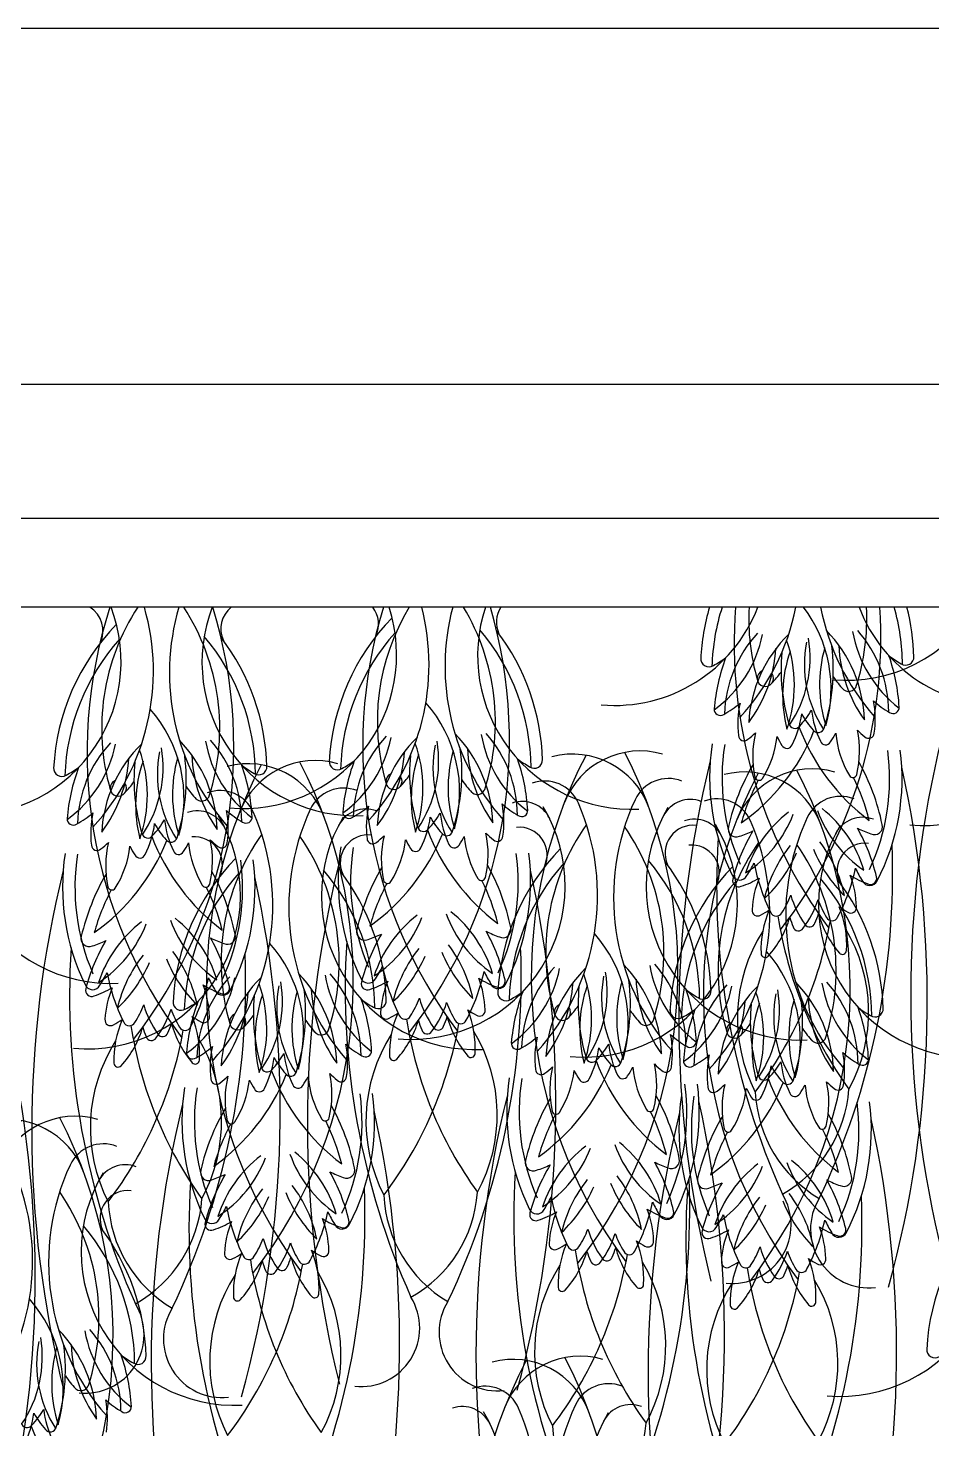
# Model space of a CAD drawing. Header units: millimetres. Extents: x 1155 to 2227, y 540 to 1342.
# Drawn here: x 1202.5 to 1207.57, y 1118.92 to 1126.78 of the extents above; entities that cross this region are included whole.
import ezdxf

# ---------------------------------------------------------------- set-up
doc = ezdxf.new("R2010")
doc.units = ezdxf.units.MM

msp = doc.modelspace()

# ---------------------------------------------------------------- linework, layer by layer
at = {"color": 0}
for p, q in [((1195.524, 1126.78421), (1283.524, 1126.78421)), ((1213.274, 1124.78421), (1197.149, 1124.78421)), ((1197.524, 1124.03421), (1212.899, 1124.03421)), ((1212.399, 1123.53421), (1198.024, 1123.53421))]:
    msp.add_line(p, q, dxfattribs=at)
for centre, radius, start, end in [((1202.15827, 1123.22862), 0.8617, 264.971161, 20.771126), ((1205.50295, 1122.71676), 2.67345, 162.195734, 216.76097), ((1202.76241, 1123.40132), 0.15625, 333.95694, 58.261714), ((1201.90201, 1123.17448), 1.29951, 317.645771, 16.070384), ((1204.15738, 1122.85372), 1.24608, 146.899577, 196.056632), ((1200.97925, 1122.74875), 2.67345, 322.106352, 17.085524), ((1204.59068, 1123.16453), 1.29951, 163.472338, 221.385385), ((1202.32773, 1122.85335), 1.24608, 342.29598, 33.120328), ((1204.33579, 1123.2248), 0.8617, 158.957294, 272.778405), ((1203.73598, 1123.41197), 0.15625, 128.524892, 204.666831), ((1203.70439, 1123.26555), 0.8617, 264.971161, 18.166552), ((1207.04907, 1122.75369), 2.67345, 163.025079, 216.76097), ((1203.44813, 1123.21141), 1.29951, 317.645771, 14.382896), ((1204.30853, 1123.43825), 0.15625, 333.95694, 37.888267), ((1205.70349, 1122.89065), 1.24608, 148.904089, 196.056632), ((1202.52537, 1122.78568), 2.67345, 322.106352, 16.259353), ((1206.1368, 1123.20145), 1.29951, 165.163539, 221.385385), ((1203.87385, 1122.89028), 1.24608, 342.29598, 31.115384), ((1205.88191, 1123.26173), 0.8617, 161.566234, 272.778405), ((1205.2821, 1123.44889), 0.15625, 146.906875, 204.666831), ((1205.78793, 1123.84402), 0.8617, 264.971161, 338.928581), ((1207.52, 1123.18153), 1.25016, 163.614137, 177.107339), ((1207.5412, 1123.16509), 1.20715, 162.195062, 178.218041), ((1209.13261, 1123.33216), 2.67345, 175.665609, 216.76097), ((1205.53167, 1123.78988), 1.29951, 317.645771, 348.65347), ((1207.78703, 1123.46912), 1.24608, 177.005542, 196.056632), ((1204.60891, 1123.36415), 2.67345, 322.106352, 3.647041), ((1206.24761, 1123.07525), 0.75554, 344.15227, 37.406242), ((1208.22033, 1123.77992), 1.29951, 190.899228, 221.385385), ((1207.08874, 1123.98491), 0.8617, 264.971161, 328.4635), ((1205.95738, 1123.46875), 1.24608, 342.29598, 3.011154), ((1207.96545, 1123.8402), 0.8617, 200.799787, 272.778405), ((1206.19637, 1123.20358), 1.20715, 0.405731, 15.896035), ((1206.21797, 1123.21951), 1.25016, 1.516432, 14.579806), ((1207.52051, 1123.16995), 0.8617, 264.971161, 25.00662), ((1203.89034, 1122.56614), 1.25016, 135.793053, 177.107339), ((1205.43646, 1122.60306), 1.25016, 135.793053, 177.107339), ((1204.11284, 1122.62511), 1.20715, 0.405731, 40.369217), ((1203.91155, 1122.54969), 1.20715, 138.254554, 178.218041), ((1202.56672, 1122.58818), 1.20715, 0.405731, 40.369217), ((1202.58831, 1122.60411), 1.25016, 1.516432, 37.441437), ((1205.45767, 1122.58662), 1.20715, 138.254554, 178.218041), ((1204.13443, 1122.64104), 1.25016, 1.516432, 37.441437), ((1205.94441, 1123.51459), 0.6872, 305.892619, 348.769899), ((1207.10507, 1122.91274), 0.70041, 137.293425, 178.206366), ((1207.29225, 1122.8455), 0.7524, 134.394201, 176.838908), ((1206.05007, 1123.09626), 0.74727, 340.695254, 19.677029), ((1206.21201, 1123.24966), 0.67331, 325.870533, 9.385547), ((1207.52668, 1123.21154), 0.67331, 169.238225, 212.753239), ((1206.43758, 1122.8781), 0.7524, 1.784863, 44.229571), ((1207.8011, 1123.51463), 0.6872, 189.853873, 232.731152), ((1206.62632, 1122.94083), 0.70041, 0.417405, 41.330347), ((1206.31705, 1123.24472), 0.04562, 173.869809, 303.932763), ((1206.02822, 1123.79452), 0.66642, 298.139013, 305.122888), ((1207.39775, 1122.87741), 1.05396, 159.330107, 175.36758), ((1205.92328, 1123.34992), 0.77193, 323.151259, 356.394286), ((1207.77378, 1123.18176), 1.05163, 174.676595, 196.655934), ((1207.4869, 1123.03802), 0.75554, 160.886701, 194.471502), ((1207.68543, 1123.09895), 0.74727, 163.960822, 197.928518), ((1205.96373, 1123.18116), 1.05163, 341.967838, 7.318433), ((1207.81826, 1123.3495), 0.77193, 182.229486, 215.472513), ((1206.33288, 1122.91254), 1.05396, 3.256191, 19.293665), ((1207.72404, 1123.79649), 0.66642, 233.500883, 240.484758), ((1207.42209, 1123.25378), 0.04562, 234.691008, 4.753962), ((1206.6341, 1123.13433), 0.04562, 112.642353, 34.76831), ((1206.18487, 1123.56317), 0.66642, 316.755315, 323.73919), ((1207.56134, 1123.5243), 0.66642, 214.884581, 222.718123), ((1207.10194, 1123.10637), 0.04562, 216.074706, 346.13766), ((1202.61796, 1122.45985), 0.75554, 344.15227, 41.50373), ((1204.16408, 1122.49678), 0.75554, 344.15227, 41.50373), ((1206.38139, 1122.96061), 0.03421, 173.869809, 303.932763), ((1206.16477, 1123.37296), 0.49982, 298.139013, 310.926063), ((1207.01619, 1122.87895), 0.53677, 167.479, 186.965911), ((1206.30602, 1123.00413), 0.53677, 333.041558, 352.52847), ((1206.46276, 1123.20936), 0.49982, 316.755315, 329.542365), ((1207.27504, 1123.17727), 0.49982, 209.081406, 221.868456), ((1207.42733, 1123.013), 0.53677, 186.095302, 205.582213), ((1206.71436, 1122.90492), 0.53677, 351.65786, 11.144772), ((1207.5774, 1123.37833), 0.49982, 227.697708, 240.484758), ((1207.35094, 1122.9713), 0.03421, 234.691008, 4.753962), ((1206.79968, 1122.88773), 0.03421, 192.486111, 322.549065), ((1207.92687, 1123.28047), 1.18084, 200.740498, 233.077785), ((1206.93049, 1122.86382), 0.03421, 216.074706, 346.13766), ((1202.80792, 1122.2627), 0.7524, 1.784863, 44.229571), ((1204.17145, 1122.89923), 0.6872, 189.853873, 232.731152), ((1202.99666, 1122.32543), 0.70041, 0.417405, 41.330347), ((1203.86087, 1122.93612), 0.6872, 305.892619, 348.769899), ((1205.02154, 1122.33427), 0.70041, 137.293425, 178.206366), ((1205.20872, 1122.26703), 0.7524, 134.394201, 176.838908), ((1204.12847, 1122.67119), 0.67331, 325.870533, 9.385547), ((1204.35404, 1122.29963), 0.7524, 1.784863, 44.229571), ((1205.71757, 1122.93616), 0.6872, 189.853873, 232.731152), ((1204.54278, 1122.36236), 0.70041, 0.417405, 41.330347), ((1206.51472, 1122.81527), 0.03136, 182.580253, 312.643207), ((1205.81305, 1123.28352), 1.18084, 305.545987, 337.883274), ((1206.2612, 1123.15883), 0.45817, 306.849457, 313.907456), ((1207.12881, 1122.69746), 0.56533, 166.572066, 192.031998), ((1206.13814, 1122.87207), 0.56533, 327.975472, 353.435403), ((1207.11121, 1123.00901), 0.45817, 206.100013, 213.158013), ((1206.97243, 1122.79256), 0.03136, 201.196555, 331.259509), ((1206.62249, 1123.03721), 0.45817, 325.465759, 332.523758), ((1207.59199, 1122.87695), 0.56533, 185.188368, 210.6483), ((1206.59742, 1122.72618), 0.56533, 346.591773, 12.051705), ((1207.47586, 1123.16658), 0.45817, 224.716315, 231.774315), ((1207.21416, 1122.8292), 0.03136, 225.980565, 356.043519), ((1213.52577, 1121.36014), 6.07603, 166.169877, 193.978191), ((1202.96144, 1122.28398), 0.8617, 149.102719, 272.778405), ((1202.31475, 1122.89919), 0.6872, 305.892619, 348.769899), ((1203.47542, 1122.29734), 0.70041, 137.293425, 178.206366), ((1203.6626, 1122.2301), 0.7524, 134.394201, 176.838908), ((1202.42041, 1122.48086), 0.74727, 340.695254, 19.677029), ((1202.58235, 1122.63427), 0.67331, 325.870533, 9.385547), ((1203.89703, 1122.59614), 0.67331, 169.238225, 212.753239), ((1202.33407, 1122.56576), 1.05163, 341.967838, 7.318433), ((1204.18861, 1122.7341), 0.77193, 182.229486, 215.472513), ((1203.83975, 1122.77145), 0.77193, 323.151259, 356.394286), ((1205.69024, 1122.60329), 1.05163, 174.676595, 196.655934), ((1205.40336, 1122.45955), 0.75554, 160.886701, 194.471502), ((1203.96653, 1122.51779), 0.74727, 340.695254, 19.677029), ((1205.44314, 1122.63307), 0.67331, 169.238225, 212.753239), ((1205.60189, 1122.52048), 0.74727, 163.960822, 197.928518), ((1203.88019, 1122.60269), 1.05163, 341.967838, 7.318433), ((1205.73473, 1122.77103), 0.77193, 182.229486, 215.472513), ((1207.99461, 1121.45815), 2.67345, 152.257753, 216.76097), ((1205.55281, 1122.25264), 0.4563, 20.115167, 104.729009), ((1205.93161, 1122.27042), 0.4563, 73.894762, 158.508604), ((1203.47091, 1121.49014), 2.67345, 322.106352, 27.353056), ((1207.56763, 1122.57804), 1.24608, 171.299499, 206.056632), ((1207.59345, 1122.57448), 1.20222, 170.955434, 203.65638), ((1206.7555, 1122.77283), 0.03136, 207.364263, 337.427217), ((1206.12942, 1122.56973), 1.20222, 334.967391, 7.668338), ((1206.15532, 1122.57267), 1.24608, 332.56714, 7.324272), ((1202.68739, 1122.62932), 0.04562, 173.869809, 303.932763), ((1202.39856, 1123.17913), 0.66642, 298.139013, 305.122888), ((1203.76809, 1122.26202), 1.05396, 159.330107, 175.36758), ((1202.29363, 1122.73452), 0.77193, 323.151259, 356.394286), ((1204.14412, 1122.56636), 1.05163, 174.676595, 196.655934), ((1203.85724, 1122.42262), 0.75554, 160.886701, 194.471502), ((1204.05577, 1122.48355), 0.74727, 163.960822, 197.928518), ((1206.1728, 1121.4045), 2.67345, 152.257753, 216.76097), ((1203.73101, 1122.19899), 0.4563, 20.115167, 104.729009), ((1204.10981, 1122.21678), 0.4563, 73.894762, 158.508604), ((1202.70322, 1122.29714), 1.05396, 3.256191, 19.293665), ((1204.09438, 1123.1811), 0.66642, 233.500883, 240.484758), ((1201.6491, 1121.4365), 2.67345, 322.106352, 27.353056), ((1203.79243, 1122.63838), 0.04562, 234.691008, 4.753962), ((1204.23351, 1122.66625), 0.04562, 173.869809, 303.932763), ((1203.94468, 1123.21605), 0.66642, 298.139013, 305.122888), ((1205.31421, 1122.29894), 1.05396, 159.330107, 175.36758), ((1204.24934, 1122.33407), 1.05396, 3.256191, 19.293665), ((1205.6405, 1123.21802), 0.66642, 233.500883, 240.484758), ((1205.33855, 1122.67531), 0.04562, 234.691008, 4.753962), ((1212.22495, 1121.21924), 6.07603, 166.169877, 193.978191), ((1207.64432, 1122.01847), 1.25016, 149.652686, 166.879498), ((1206.89736, 1122.17035), 0.4563, 73.894762, 158.508604), ((1204.43666, 1121.39007), 2.67345, 322.106352, 27.353056), ((1206.06575, 1122.05977), 1.25016, 11.744274, 28.971085), ((1201.46671, 1121.32612), 6.07603, 344.645581, 12.453894), ((1203.00445, 1122.51893), 0.04562, 112.642353, 34.76831), ((1202.55522, 1122.94777), 0.66642, 316.755315, 323.73919), ((1204.55057, 1122.55586), 0.04562, 112.642353, 34.76831), ((1204.10133, 1122.9847), 0.66642, 316.755315, 323.73919), ((1205.4778, 1122.94583), 0.66642, 214.884581, 222.718123), ((1205.39635, 1122.35207), 0.20606, 23.510587, 110.127314), ((1206.09042, 1122.36607), 0.20606, 68.496458, 155.113184), ((1208.96036, 1121.35808), 2.67345, 152.257753, 216.76097), ((1206.51856, 1122.15257), 0.4563, 20.115167, 104.729009), ((1207.66235, 1121.99859), 1.20715, 152.168893, 164.42401), ((1206.59812, 1122.58475), 0.02281, 193.018172, 260.253418), ((1206.59831, 1122.58471), 0.02281, 259.754052, 326.989297), ((1207.12505, 1122.60072), 0.02281, 211.634474, 278.86972), ((1206.04724, 1122.04033), 1.20715, 14.199762, 26.454878), ((1207.12525, 1122.60075), 0.02281, 278.370354, 345.605599), ((1203.93168, 1122.9089), 0.66642, 214.884581, 222.718123), ((1203.47228, 1122.49097), 0.04562, 216.074706, 346.13766), ((1203.57455, 1122.29842), 0.20606, 23.510587, 110.127314), ((1204.26862, 1122.31243), 0.20606, 68.496458, 155.113184), ((1205.0184, 1122.5279), 0.04562, 216.074706, 346.13766), ((1207.05617, 1122.266), 0.20606, 68.496458, 155.113184), ((1203.44879, 1122.21903), 0.17117, 25.995861, 109.278177), ((1203.0847, 1122.28952), 0.53677, 351.65786, 11.144772), ((1203.94775, 1122.76294), 0.49982, 227.697708, 240.484758), ((1205.26053, 1121.85227), 1.29951, 155.113184, 221.385385), ((1204.39243, 1122.23003), 0.17117, 69.345595, 152.627911), ((1204.29786, 1122.38214), 0.03421, 173.869809, 303.932763), ((1204.08123, 1122.79449), 0.49982, 298.139013, 310.926063), ((1204.93266, 1122.30048), 0.53677, 167.479, 186.965911), ((1204.64993, 1121.97001), 0.8617, 264.971161, 31.023645), ((1204.63082, 1122.32645), 0.53677, 351.65786, 11.144772), ((1205.49387, 1122.79986), 0.49982, 227.697708, 240.484758), ((1205.27059, 1122.27267), 0.17117, 25.995861, 109.278177), ((1205.2674, 1122.39283), 0.03421, 234.691008, 4.753962), ((1204.39367, 1121.91587), 1.29951, 317.645771, 23.510587), ((1207.08233, 1121.90591), 1.29951, 155.113184, 221.385385), ((1206.82745, 1121.96619), 0.8617, 149.102719, 272.778405), ((1206.21423, 1122.28367), 0.17117, 69.345595, 152.627911), ((1206.3621, 1122.252), 0.20606, 23.510587, 110.127314), ((1207.18903, 1121.82581), 0.70041, 127.293425, 161.972027), ((1207.57358, 1122.62531), 0.6872, 199.853873, 235.800353), ((1206.51628, 1121.85623), 0.70041, 16.651744, 51.330347), ((1202.75174, 1122.34521), 0.03421, 173.869809, 303.932763), ((1202.82813, 1121.91637), 0.8617, 264.971161, 31.023645), ((1202.53511, 1122.75757), 0.49982, 298.139013, 310.926063), ((1203.38654, 1122.26356), 0.53677, 167.479, 186.965911), ((1202.67637, 1122.38873), 0.53677, 333.041558, 352.52847), ((1202.8331, 1122.59396), 0.49982, 316.755315, 329.542365), ((1203.64538, 1122.56187), 0.49982, 209.081406, 221.868456), ((1203.79768, 1122.3976), 0.53677, 186.095302, 205.582213), ((1202.57187, 1121.86223), 1.29951, 317.645771, 23.510587), ((1203.72128, 1122.3559), 0.03421, 234.691008, 4.753962), ((1205.00565, 1121.91255), 0.8617, 149.102719, 272.778405), ((1204.22249, 1122.42566), 0.53677, 333.041558, 352.52847), ((1204.37922, 1122.63089), 0.49982, 316.755315, 329.542365), ((1205.1915, 1122.5988), 0.49982, 209.081406, 221.868456), ((1205.3438, 1122.43453), 0.53677, 186.095302, 205.582213), ((1206.64903, 1121.5951), 1.24608, 144.795282, 196.056632), ((1205.61568, 1121.86994), 0.8617, 264.971161, 31.023645), ((1206.22764, 1122.15335), 0.15625, 83.031942, 204.666831), ((1206.23634, 1122.1726), 0.17117, 25.995861, 109.278177), ((1205.35942, 1121.8158), 1.29951, 317.645771, 23.510587), ((1206.1505, 1122.62006), 0.6872, 302.823419, 338.769899), ((1208.04808, 1121.80584), 1.29951, 155.113184, 221.385385), ((1207.7932, 1121.86612), 0.8617, 149.102719, 272.778405), ((1207.17998, 1122.1836), 0.17117, 69.345595, 152.627911), ((1207.24562, 1122.30261), 0.04562, 244.691008, 14.753962), ((1203.17002, 1122.27233), 0.03421, 192.486111, 322.549065), ((1204.29722, 1122.66507), 1.18084, 200.740498, 233.077785), ((1203.30083, 1122.24843), 0.03421, 216.074706, 346.13766), ((1203.43226, 1122.08907), 0.15625, 333.95694, 95.59183), ((1202.96777, 1122.11078), 0.56533, 346.591773, 12.051705), ((1203.84621, 1122.55118), 0.45817, 224.716315, 231.774315), ((1204.82723, 1121.54146), 1.24608, 144.795282, 196.056632), ((1202.99758, 1121.5411), 1.24608, 342.29598, 34.617592), ((1204.40583, 1122.09971), 0.15625, 83.031942, 204.666831), ((1204.43118, 1122.2368), 0.03136, 182.580253, 312.643207), ((1203.72951, 1122.70505), 1.18084, 305.545987, 337.883274), ((1204.17766, 1122.58036), 0.45817, 306.849457, 313.907456), ((1205.04527, 1122.11899), 0.56533, 166.572066, 192.031998), ((1204.05461, 1122.2936), 0.56533, 327.975472, 353.435403), ((1205.02767, 1122.43054), 0.45817, 206.100013, 213.158013), ((1204.71614, 1122.30926), 0.03421, 192.486111, 322.549065), ((1205.84334, 1122.702), 1.18084, 200.740498, 233.077785), ((1204.84695, 1122.28535), 0.03421, 216.074706, 346.13766), ((1204.53896, 1122.45874), 0.45817, 325.465759, 332.523758), ((1205.50846, 1122.29848), 0.56533, 185.188368, 210.6483), ((1204.51388, 1122.14771), 0.56533, 346.591773, 12.051705), ((1205.39233, 1122.58811), 0.45817, 224.716315, 231.774315), ((1205.13062, 1122.25073), 0.03136, 225.980565, 356.043519), ((1205.25406, 1122.14271), 0.15625, 333.95694, 95.59183), ((1204.81938, 1121.59474), 1.24608, 342.29598, 34.617592), ((1210.60618, 1121.97088), 4.24526, 176.411726, 204.062768), ((1206.47062, 1122.28958), 0.04562, 163.869809, 293.932763), ((1207.47112, 1121.7402), 1.05396, 149.330107, 165.273409), ((1206.28165, 1122.88119), 0.66642, 288.139013, 295.122888), ((1207.44874, 1122.88951), 0.66642, 243.500883, 250.484758), ((1206.23221, 1121.77742), 1.05396, 13.350363, 29.293665), ((1203.93797, 1121.96265), 1.24608, 171.299499, 206.056632), ((1203.96379, 1121.95908), 1.20222, 170.955434, 203.65638), ((1202.88506, 1122.19987), 0.03136, 182.580253, 312.643207), ((1202.18339, 1122.66813), 1.18084, 305.545987, 337.883274), ((1202.63154, 1122.54343), 0.45817, 306.849457, 313.907456), ((1203.49915, 1122.08206), 0.56533, 166.572066, 192.031998), ((1202.50849, 1122.25667), 0.56533, 327.975472, 353.435403), ((1203.48156, 1122.39361), 0.45817, 206.100013, 213.158013), ((1203.34277, 1122.17716), 0.03136, 201.196555, 331.259509), ((1202.99284, 1122.42181), 0.45817, 325.465759, 332.523758), ((1203.96234, 1122.26155), 0.56533, 185.188368, 210.6483), ((1203.58451, 1122.21381), 0.03136, 225.980565, 356.043519), ((1205.48409, 1121.99957), 1.24608, 171.299499, 206.056632), ((1205.50991, 1121.99601), 1.20222, 170.955434, 203.65638), ((1204.67197, 1122.19436), 0.03136, 207.364263, 337.427217), ((1204.88889, 1122.21409), 0.03136, 201.196555, 331.259509), ((1206.382, 1121.30752), 1.25016, 135.793053, 177.107339), ((1204.04589, 1121.99126), 1.20222, 334.967391, 7.668338), ((1204.07179, 1121.9942), 1.24608, 332.56714, 7.324272), ((1206.21981, 1122.04264), 0.15625, 333.95694, 95.59183), ((1207.61478, 1121.49503), 1.24608, 144.795282, 196.056632), ((1207.36169, 1121.72709), 0.7524, 141.414247, 166.838908), ((1206.10111, 1122.46157), 0.77193, 313.151259, 336.558172), ((1205.78513, 1121.49467), 1.24608, 342.29598, 34.617592), ((1207.61916, 1122.46567), 0.77193, 202.065599, 225.472513), ((1203.10306, 1122.03866), 4.24526, 334.561003, 2.212046), ((1206.3413, 1121.76168), 0.7524, 11.784863, 37.209524), ((1207.19339, 1122.05328), 0.15625, 83.031942, 204.666831), ((1203.12585, 1122.15743), 0.03136, 207.364263, 337.427217), ((1204.56019, 1121.25388), 1.25016, 135.793053, 177.107339), ((1202.49977, 1121.95433), 1.20222, 334.967391, 7.668338), ((1202.52567, 1121.95727), 1.24608, 332.56714, 7.324272), ((1210.14142, 1120.64077), 6.07603, 166.169877, 193.978191), ((1205.56079, 1121.44), 1.25016, 149.652686, 166.879498), ((1203.98221, 1121.4813), 1.25016, 11.744274, 28.971085), ((1206.40321, 1121.29108), 1.20715, 138.254554, 178.218041), ((1205.05837, 1121.32957), 1.20715, 0.405731, 40.369217), ((1205.07997, 1121.3455), 1.25016, 1.516432, 37.441437), ((1207.34775, 1121.20745), 1.25016, 135.793053, 177.107339), ((1205.97347, 1122.39245), 0.66642, 326.755315, 333.73919), ((1207.60448, 1122.29275), 1.05163, 190.694952, 206.655934), ((1206.11163, 1122.28834), 1.05163, 331.967838, 347.92882), ((1207.74456, 1122.34885), 0.66642, 204.884581, 211.868456), ((1208.5953, 1120.60385), 6.07603, 166.169877, 193.978191), ((1204.01467, 1121.40307), 1.25016, 149.652686, 166.879498), ((1204.5814, 1121.23744), 1.20715, 138.254554, 178.218041), ((1202.43609, 1121.44437), 1.25016, 11.744274, 28.971085), ((1197.83705, 1120.71072), 6.07603, 344.645581, 12.453894), ((1203.23657, 1121.27593), 1.20715, 0.405731, 40.369217), ((1203.25817, 1121.29186), 1.25016, 1.516432, 37.441437), ((1204.51458, 1122.00628), 0.02281, 193.018172, 260.253418), ((1204.51478, 1122.00624), 0.02281, 259.754052, 326.989297), ((1205.04152, 1122.02225), 0.02281, 211.634474, 278.86972), ((1203.96371, 1121.46186), 1.20715, 14.199762, 26.454878), ((1205.04171, 1122.02228), 0.02281, 278.370354, 345.605599), ((1199.38317, 1120.74765), 6.07603, 344.645581, 12.453894), ((1207.36896, 1121.19101), 1.20715, 138.254554, 178.218041), ((1206.49035, 1122.04814), 0.04562, 202.486111, 332.549065), ((1206.48465, 1121.99862), 0.03421, 163.869809, 293.932763), ((1206.34293, 1122.44232), 0.49982, 288.139013, 300.926063), ((1207.09563, 1121.80797), 0.53677, 157.479, 176.965911), ((1206.02412, 1121.2295), 1.20715, 0.405731, 40.369217), ((1206.04572, 1121.24543), 1.25016, 1.516432, 37.441437), ((1206.60922, 1121.83615), 0.53677, 1.65786, 21.144772), ((1207.37695, 1122.45224), 0.49982, 237.697708, 250.484758), ((1207.21956, 1122.01704), 0.04562, 206.074706, 336.13766), ((1207.2246, 1122.01207), 0.03421, 244.691008, 14.753962), ((1204.0327, 1121.3832), 1.20715, 152.168893, 164.42401), ((1202.96846, 1121.96935), 0.02281, 193.018172, 260.253418), ((1202.96866, 1121.96931), 0.02281, 259.754052, 326.989297), ((1203.4954, 1121.98533), 0.02281, 211.634474, 278.86972), ((1202.41759, 1121.42493), 1.20715, 14.199762, 26.454878), ((1203.49559, 1121.98536), 0.02281, 278.370354, 345.605599), ((1205.57882, 1121.42012), 1.20715, 152.168893, 164.42401), ((1206.30857, 1122.09228), 0.49982, 326.755315, 339.542365), ((1207.2926, 1122.0664), 0.53677, 196.095302, 215.582213), ((1206.59072, 1121.83233), 0.03136, 172.580253, 302.643207), ((1206.4007, 1122.2147), 0.45817, 296.849457, 303.907456), ((1207.17502, 1121.60968), 0.56533, 156.572066, 182.031998), ((1206.41798, 1122.05456), 0.53677, 323.041558, 342.52847), ((1207.40234, 1122.05681), 0.49982, 199.081406, 211.868456), ((1206.5251, 1121.63982), 0.56533, 356.591773, 22.051705), ((1207.31372, 1122.22607), 0.45817, 234.716315, 241.774315), ((1207.11458, 1121.84838), 0.03136, 235.980565, 6.043519), ((1203.55937, 1121.21041), 0.70041, 127.293425, 161.972027), ((1202.52085, 1122.00466), 0.6872, 302.823419, 338.769899), ((1203.94393, 1122.00991), 0.6872, 199.853873, 235.800353), ((1202.88663, 1121.24083), 0.70041, 16.651744, 51.330347), ((1205.10549, 1121.24734), 0.70041, 127.293425, 161.972027), ((1204.06697, 1122.04159), 0.6872, 302.823419, 338.769899), ((1205.49005, 1122.04684), 0.6872, 199.853873, 235.800353), ((1204.43274, 1121.27776), 0.70041, 16.651744, 51.330347), ((1204.7951, 1122.16564), 2.23809, 322.804428, 349.952077), ((1206.22972, 1121.95366), 0.56533, 317.975472, 343.435403), ((1206.69623, 1121.83404), 0.03421, 202.486111, 332.549065), ((1208.91768, 1122.13846), 2.23809, 188.671695, 215.819344), ((1207.21179, 1121.91955), 0.45817, 196.100013, 203.158013), ((1206.88288, 1121.77031), 0.03136, 211.196555, 341.259509), ((1206.49578, 1121.95048), 0.45817, 335.465759, 342.523758), ((1207.47838, 1121.961), 0.56533, 195.188368, 220.6483), ((1207.0086, 1121.80795), 0.03421, 206.074706, 336.13766), ((1202.84097, 1121.67418), 0.04562, 163.869809, 293.932763), ((1203.81909, 1122.27411), 0.66642, 243.500883, 250.484758), ((1202.60256, 1121.16202), 1.05396, 13.350363, 29.293665), ((1203.61596, 1121.68721), 0.04562, 244.691008, 14.753962), ((1204.38709, 1121.71111), 0.04562, 163.869809, 293.932763), ((1205.38758, 1121.16173), 1.05396, 149.330107, 165.273409), ((1204.19812, 1122.30272), 0.66642, 288.139013, 295.122888), ((1205.3652, 1122.31104), 0.66642, 243.500883, 250.484758), ((1204.14868, 1121.19895), 1.05396, 13.350363, 29.293665), ((1205.16208, 1121.72414), 0.04562, 244.691008, 14.753962), ((1205.10961, 1121.20123), 0.75554, 344.15227, 41.50373), ((1207.38346, 1121.22743), 0.90607, 147.472918, 207.244673), ((1206.82047, 1121.74872), 0.03136, 197.364263, 327.427217), ((1206.30754, 1121.26269), 0.90607, 331.379099, 31.150853), ((1206.97653, 1121.35548), 4.24526, 176.411726, 204.062768), ((1203.84147, 1121.1248), 1.05396, 149.330107, 165.273409), ((1202.652, 1122.26579), 0.66642, 288.139013, 295.122888), ((1202.71164, 1121.14628), 0.7524, 11.784863, 37.209524), ((1203.28781, 1121.14759), 0.75554, 344.15227, 41.50373), ((1208.52265, 1121.39241), 4.24526, 176.411726, 204.062768), ((1205.27815, 1121.14862), 0.7524, 141.414247, 166.838908), ((1205.53562, 1121.8872), 0.77193, 202.065599, 225.472513), ((1201.01952, 1121.46019), 4.24526, 334.561003, 2.212046), ((1204.25776, 1121.18321), 0.7524, 11.784863, 37.209524), ((1206.07536, 1121.10116), 0.75554, 344.15227, 41.50373), ((1207.06669, 1121.60796), 0.02281, 288.370354, 355.605599), ((1203.73203, 1121.11169), 0.7524, 141.414247, 166.838908), ((1202.47145, 1121.84617), 0.77193, 313.151259, 336.558172), ((1203.9895, 1121.85027), 0.77193, 202.065599, 225.472513), ((1199.4734, 1121.42326), 4.24526, 334.561003, 2.212046), ((1203.88994, 1121.81399), 0.66642, 326.755315, 333.73919), ((1205.52094, 1121.71428), 1.05163, 190.694952, 206.655934), ((1204.01757, 1121.8831), 0.77193, 313.151259, 336.558172), ((1205.29958, 1121.00409), 0.7524, 1.784863, 44.229571), ((1206.66311, 1121.64061), 0.6872, 189.853873, 232.731152), ((1205.48832, 1121.06682), 0.70041, 0.417405, 41.330347), ((1206.63282, 1121.59083), 0.02281, 183.018172, 250.253418), ((1206.63301, 1121.59076), 0.02281, 249.754052, 316.989297), ((1207.0665, 1121.60789), 0.02281, 221.634474, 288.86972), ((1202.34382, 1121.77706), 0.66642, 326.755315, 333.73919), ((1203.97482, 1121.67735), 1.05163, 190.694952, 206.655934), ((1202.9846, 1121.58694), 0.6872, 305.892619, 348.769899), ((1202.48198, 1121.67295), 1.05163, 331.967838, 347.92882), ((1204.14527, 1120.98509), 0.70041, 137.293425, 178.206366), ((1204.1149, 1121.73345), 0.66642, 204.884581, 211.868456), ((1204.33245, 1120.91785), 0.7524, 134.394201, 176.838908), ((1203.47777, 1120.95045), 0.7524, 1.784863, 44.229571), ((1204.8413, 1121.58697), 0.6872, 189.853873, 232.731152), ((1203.66651, 1121.01318), 0.70041, 0.417405, 41.330347), ((1204.40681, 1121.46967), 0.04562, 202.486111, 332.549065), ((1204.0281, 1121.70987), 1.05163, 331.967838, 347.92882), ((1204.52569, 1121.25768), 0.53677, 1.65786, 21.144772), ((1205.29341, 1121.87377), 0.49982, 237.697708, 250.484758), ((1205.66102, 1121.77038), 0.66642, 204.884581, 211.868456), ((1205.14107, 1121.4336), 0.03421, 244.691008, 14.753962), ((1204.80641, 1121.64058), 0.6872, 305.892619, 348.769899), ((1205.96707, 1121.03873), 0.70041, 137.293425, 178.206366), ((1206.15425, 1120.97149), 0.7524, 134.394201, 176.838908), ((1204.91207, 1121.22225), 0.74727, 340.695254, 19.677029), ((1205.07401, 1121.37565), 0.67331, 325.870533, 9.385547), ((1206.38868, 1121.33753), 0.67331, 169.238225, 212.753239), ((1204.82573, 1121.30715), 1.05163, 341.967838, 7.318433), ((1206.68027, 1121.47549), 0.77193, 182.229486, 215.472513), ((1202.86069, 1121.43274), 0.04562, 202.486111, 332.549065), ((1202.855, 1121.38322), 0.03421, 163.869809, 293.932763), ((1202.71327, 1121.82692), 0.49982, 288.139013, 300.926063), ((1203.46598, 1121.19257), 0.53677, 157.479, 176.965911), ((1202.97957, 1121.22075), 0.53677, 1.65786, 21.144772), ((1203.74729, 1121.83684), 0.49982, 237.697708, 250.484758), ((1203.58991, 1121.40165), 0.04562, 206.074706, 336.13766), ((1203.59495, 1121.39667), 0.03421, 244.691008, 14.753962), ((1202.96348, 1121.42227), 0.77193, 323.151259, 356.394286), ((1203.09027, 1121.1686), 0.74727, 340.695254, 19.677029), ((1203.25221, 1121.32201), 0.67331, 325.870533, 9.385547), ((1204.56688, 1121.28388), 0.67331, 169.238225, 212.753239), ((1204.72562, 1121.1713), 0.74727, 163.960822, 197.928518), ((1203.00393, 1121.25351), 1.05163, 341.967838, 7.318433), ((1204.85846, 1121.42185), 0.77193, 182.229486, 215.472513), ((1204.40112, 1121.42015), 0.03421, 163.869809, 293.932763), ((1204.25939, 1121.86385), 0.49982, 288.139013, 300.926063), ((1205.01209, 1121.2295), 0.53677, 157.479, 176.965911), ((1205.13603, 1121.43857), 0.04562, 206.074706, 336.13766), ((1205.17905, 1121.37071), 0.04562, 173.869809, 303.932763), ((1204.89022, 1121.92051), 0.66642, 298.139013, 305.122888), ((1206.25975, 1121.0034), 1.05396, 159.330107, 175.36758), ((1204.78528, 1121.47591), 0.77193, 323.151259, 356.394286), ((1206.63578, 1121.30775), 1.05163, 174.676595, 196.655934), ((1206.3489, 1121.16401), 0.75554, 160.886701, 194.471502), ((1206.54743, 1121.22494), 0.74727, 163.960822, 197.928518), ((1205.77216, 1121.54051), 0.6872, 305.892619, 348.769899), ((1205.19488, 1121.03853), 1.05396, 3.256191, 19.293665), ((1206.58604, 1121.92248), 0.66642, 233.500883, 240.484758), ((1206.93282, 1120.93866), 0.70041, 137.293425, 178.206366), ((1206.28409, 1121.37977), 0.04562, 234.691008, 4.753962), ((1207.12, 1120.87142), 0.7524, 134.394201, 176.838908), ((1205.87782, 1121.12218), 0.74727, 340.695254, 19.677029), ((1206.03976, 1121.27558), 0.67331, 325.870533, 9.385547), ((1207.35443, 1121.23746), 0.67331, 169.238225, 212.753239), ((1206.26533, 1120.90402), 0.7524, 1.784863, 44.229571), ((1207.62886, 1121.54054), 0.6872, 189.853873, 232.731152), ((1206.45407, 1120.96675), 0.70041, 0.417405, 41.330347), ((1202.67892, 1121.47688), 0.49982, 326.755315, 339.542365), ((1203.66294, 1121.451), 0.53677, 196.095302, 215.582213), ((1203.35725, 1121.31706), 0.04562, 173.869809, 303.932763), ((1203.06842, 1121.86687), 0.66642, 298.139013, 305.122888), ((1204.43795, 1120.94976), 1.05396, 159.330107, 175.36758), ((1204.81398, 1121.25411), 1.05163, 174.676595, 196.655934), ((1204.52709, 1121.11037), 0.75554, 160.886701, 194.471502), ((1203.37308, 1120.98489), 1.05396, 3.256191, 19.293665), ((1204.76424, 1121.86884), 0.66642, 233.500883, 240.484758), ((1204.46228, 1121.32613), 0.04562, 234.691008, 4.753962), ((1204.22504, 1121.51381), 0.49982, 326.755315, 339.542365), ((1205.20906, 1121.48793), 0.53677, 196.095302, 215.582213), ((1204.33445, 1121.47609), 0.53677, 323.041558, 342.52847), ((1205.31881, 1121.47834), 0.49982, 199.081406, 211.868456), ((1205.4961, 1121.26032), 0.04562, 112.642353, 34.76831), ((1205.04687, 1121.68916), 0.66642, 316.755315, 323.73919), ((1205.75104, 1121.37584), 0.77193, 323.151259, 356.394286), ((1207.60153, 1121.20768), 1.05163, 174.676595, 196.655934), ((1207.31465, 1121.06394), 0.75554, 160.886701, 194.471502), ((1207.51318, 1121.12487), 0.74727, 163.960822, 197.928518), ((1205.79148, 1121.20708), 1.05163, 341.967838, 7.318433), ((1207.64602, 1121.37542), 0.77193, 182.229486, 215.472513), ((1206.16063, 1120.93846), 1.05396, 3.256191, 19.293665), ((1207.55179, 1121.82241), 0.66642, 233.500883, 240.484758), ((1207.24984, 1121.2797), 0.04562, 234.691008, 4.753962), ((1202.96106, 1121.21693), 0.03136, 172.580253, 302.643207), ((1202.77105, 1121.5993), 0.45817, 296.849457, 303.907456), ((1203.54536, 1120.99428), 0.56533, 156.572066, 182.031998), ((1203.06657, 1121.21865), 0.03421, 202.486111, 332.549065), ((1202.78833, 1121.43917), 0.53677, 323.041558, 342.52847), ((1203.77269, 1121.44141), 0.49982, 199.081406, 211.868456), ((1202.89544, 1121.02442), 0.56533, 356.591773, 22.051705), ((1203.68406, 1121.61067), 0.45817, 234.716315, 241.774315), ((1203.48492, 1121.23298), 0.03136, 235.980565, 6.043519), ((1203.6743, 1121.20668), 0.04562, 112.642353, 34.76831), ((1203.22507, 1121.63551), 0.66642, 316.755315, 323.73919), ((1204.60154, 1121.59664), 0.66642, 214.884581, 222.718123), ((1204.50718, 1121.25386), 0.03136, 172.580253, 302.643207), ((1204.31717, 1121.63623), 0.45817, 296.849457, 303.907456), ((1205.09148, 1121.03121), 0.56533, 156.572066, 182.031998), ((1204.14619, 1121.37519), 0.56533, 317.975472, 343.435403), ((1204.61269, 1121.25557), 0.03421, 202.486111, 332.549065), ((1206.83415, 1121.55999), 2.23809, 188.671695, 215.819344), ((1205.12825, 1121.34108), 0.45817, 196.100013, 203.158013), ((1204.41224, 1121.37201), 0.45817, 335.465759, 342.523758), ((1205.39484, 1121.38253), 0.56533, 195.188368, 220.6483), ((1204.92506, 1121.22948), 0.03421, 206.074706, 336.13766), ((1204.44156, 1121.06135), 0.56533, 356.591773, 22.051705), ((1205.23018, 1121.6476), 0.45817, 234.716315, 241.774315), ((1205.03104, 1121.26991), 0.03136, 235.980565, 6.043519), ((1206.42334, 1121.65029), 0.66642, 214.884581, 222.718123), ((1205.96394, 1121.23236), 0.04562, 216.074706, 346.13766), ((1206.1448, 1121.27064), 0.04562, 173.869809, 303.932763), ((1205.85597, 1121.82044), 0.66642, 298.139013, 305.122888), ((1207.2255, 1120.90333), 1.05396, 159.330107, 175.36758), ((1201.16544, 1121.55024), 2.23809, 322.804428, 349.952077), ((1202.60007, 1121.33827), 0.56533, 317.975472, 343.435403), ((1205.28803, 1121.52307), 2.23809, 188.671695, 215.819344), ((1203.58213, 1121.30415), 0.45817, 196.100013, 203.158013), ((1203.25322, 1121.15491), 0.03136, 211.196555, 341.259509), ((1202.86612, 1121.33509), 0.45817, 335.465759, 342.523758), ((1203.84872, 1121.34561), 0.56533, 195.188368, 220.6483), ((1203.37894, 1121.19256), 0.03421, 206.074706, 336.13766), ((1204.14213, 1121.17872), 0.04562, 216.074706, 346.13766), ((1205.29992, 1120.64896), 0.90607, 147.472918, 207.244673), ((1202.71156, 1121.58717), 2.23809, 322.804428, 349.952077), ((1204.73694, 1121.17025), 0.03136, 197.364263, 327.427217), ((1204.79934, 1121.19184), 0.03136, 211.196555, 341.259509), ((1204.224, 1120.68422), 0.90607, 331.379099, 31.150853), ((1205.57636, 1121.03091), 0.53677, 351.65786, 11.144772), ((1206.4394, 1121.50432), 0.49982, 227.697708, 240.484758), ((1206.46185, 1121.16025), 0.04562, 112.642353, 34.76831), ((1206.01262, 1121.58909), 0.66642, 316.755315, 323.73919), ((1207.38909, 1121.55022), 0.66642, 214.884581, 222.718123), ((1196.4627, 1119.7699), 6.07603, 344.645581, 12.453894), ((1203.7538, 1120.61203), 0.90607, 147.472918, 207.244673), ((1203.19082, 1121.13333), 0.03136, 197.364263, 327.427217), ((1203.20497, 1121.44531), 0.49982, 298.139013, 310.926063), ((1202.67788, 1120.64729), 0.90607, 331.379099, 31.150853), ((1204.05639, 1120.9513), 0.53677, 167.479, 186.965911), ((1203.75456, 1120.97726), 0.53677, 351.65786, 11.144772), ((1204.6176, 1121.45068), 0.49982, 227.697708, 240.484758), ((1204.39114, 1121.04365), 0.03421, 234.691008, 4.753962), ((1205.24339, 1121.0866), 0.03421, 173.869809, 303.932763), ((1205.02677, 1121.49895), 0.49982, 298.139013, 310.926063), ((1205.87819, 1121.00494), 0.53677, 167.479, 186.965911), ((1205.16802, 1121.13012), 0.53677, 333.041558, 352.52847), ((1205.32476, 1121.33535), 0.49982, 316.755315, 329.542365), ((1206.13704, 1121.30326), 0.49982, 209.081406, 221.868456), ((1206.28933, 1121.13899), 0.53677, 186.095302, 205.582213), ((1206.21294, 1121.09729), 0.03421, 234.691008, 4.753962), ((1206.92969, 1121.13229), 0.04562, 216.074706, 346.13766), ((1203.00316, 1120.97543), 0.02281, 183.018172, 250.253418), ((1203.42159, 1121.03296), 0.03421, 173.869809, 303.932763), ((1203.43684, 1120.9925), 0.02281, 221.634474, 288.86972), ((1203.43703, 1120.99256), 0.02281, 288.370354, 355.605599), ((1203.34622, 1121.07648), 0.53677, 333.041558, 352.52847), ((1203.50295, 1121.28171), 0.49982, 316.755315, 329.542365), ((1204.31523, 1121.24962), 0.49982, 209.081406, 221.868456), ((1204.46753, 1121.08535), 0.53677, 186.095302, 205.582213), ((1204.54928, 1121.01236), 0.02281, 183.018172, 250.253418), ((1204.54947, 1121.01229), 0.02281, 249.754052, 316.989297), ((1204.98296, 1121.02943), 0.02281, 221.634474, 288.86972), ((1204.98315, 1121.02949), 0.02281, 288.370354, 355.605599), ((1205.66168, 1121.01372), 0.03421, 192.486111, 322.549065), ((1206.78887, 1121.40646), 1.18084, 200.740498, 233.077785), ((1205.79249, 1120.98981), 0.03421, 216.074706, 346.13766), ((1205.45942, 1120.85217), 0.56533, 346.591773, 12.051705), ((1206.33786, 1121.29257), 0.45817, 224.716315, 231.774315), ((1206.20914, 1120.98653), 0.03421, 173.869809, 303.932763), ((1205.99252, 1121.39888), 0.49982, 298.139013, 310.926063), ((1206.84394, 1120.90487), 0.53677, 167.479, 186.965911), ((1206.29051, 1121.23528), 0.49982, 316.755315, 329.542365), ((1207.25508, 1121.03892), 0.53677, 186.095302, 205.582213), ((1206.54211, 1120.93084), 0.53677, 351.65786, 11.144772), ((1207.40515, 1121.40425), 0.49982, 227.697708, 240.484758), ((1207.17869, 1120.99722), 0.03421, 234.691008, 4.753962), ((1203.00335, 1120.97537), 0.02281, 249.754052, 316.989297), ((1202.85325, 1121.35587), 1.18084, 305.545987, 337.883274), ((1203.30139, 1121.23118), 0.45817, 306.849457, 313.907456), ((1204.169, 1120.7698), 0.56533, 166.572066, 192.031998), ((1203.83988, 1120.96008), 0.03421, 192.486111, 322.549065), ((1204.96707, 1121.35282), 1.18084, 200.740498, 233.077785), ((1203.97068, 1120.93617), 0.03421, 216.074706, 346.13766), ((1203.66269, 1121.10956), 0.45817, 325.465759, 332.523758), ((1204.63219, 1120.94929), 0.56533, 185.188368, 210.6483), ((1203.63762, 1120.79852), 0.56533, 346.591773, 12.051705), ((1204.51606, 1121.23893), 0.45817, 224.716315, 231.774315), ((1204.25436, 1120.90155), 0.03136, 225.980565, 356.043519), ((1206.42963, 1120.70403), 1.24608, 171.299499, 206.056632), ((1206.45545, 1120.70047), 1.20222, 170.955434, 203.65638), ((1205.37672, 1120.94126), 0.03136, 182.580253, 312.643207), ((1204.67505, 1121.40951), 1.18084, 305.545987, 337.883274), ((1205.1232, 1121.28482), 0.45817, 306.849457, 313.907456), ((1205.99081, 1120.82345), 0.56533, 166.572066, 192.031998), ((1205.00014, 1120.99806), 0.56533, 327.975472, 353.435403), ((1205.97321, 1121.13499), 0.45817, 206.100013, 213.158013), ((1205.83443, 1120.91855), 0.03136, 201.196555, 331.259509), ((1205.48449, 1121.1632), 0.45817, 325.465759, 332.523758), ((1206.45399, 1121.00294), 0.56533, 185.188368, 210.6483), ((1206.07616, 1120.95519), 0.03136, 225.980565, 356.043519), ((1206.62743, 1120.91365), 0.03421, 192.486111, 322.549065), ((1206.13377, 1121.03005), 0.53677, 333.041558, 352.52847), ((1207.75462, 1121.30639), 1.18084, 200.740498, 233.077785), ((1207.10279, 1121.20319), 0.49982, 209.081406, 221.868456), ((1204.60782, 1120.65039), 1.24608, 171.299499, 206.056632), ((1204.63364, 1120.64683), 1.20222, 170.955434, 203.65638), ((1203.55492, 1120.88762), 0.03136, 182.580253, 312.643207), ((1203.17834, 1120.94442), 0.56533, 327.975472, 353.435403), ((1204.15141, 1121.08135), 0.45817, 206.100013, 213.158013), ((1203.7957, 1120.84517), 0.03136, 207.364263, 337.427217), ((1204.01262, 1120.86491), 0.03136, 201.196555, 331.259509), ((1205.6175, 1120.89882), 0.03136, 207.364263, 337.427217), ((1204.99142, 1120.69572), 1.20222, 334.967391, 7.668338), ((1205.01732, 1120.69866), 1.24608, 332.56714, 7.324272), ((1206.34247, 1120.84119), 0.03136, 182.580253, 312.643207), ((1205.6408, 1121.30944), 1.18084, 305.545987, 337.883274), ((1206.08895, 1121.18475), 0.45817, 306.849457, 313.907456), ((1206.95656, 1120.72338), 0.56533, 166.572066, 192.031998), ((1205.96589, 1120.89799), 0.56533, 327.975472, 353.435403), ((1206.93896, 1121.03492), 0.45817, 206.100013, 213.158013), ((1207.30958, 1120.8455), 0.73241, 182.572202, 239.396463), ((1206.37222, 1120.8791), 0.73241, 299.227309, 356.05157), ((1206.75824, 1120.88974), 0.03421, 216.074706, 346.13766), ((1206.45024, 1121.06313), 0.45817, 325.465759, 332.523758), ((1207.41974, 1120.90287), 0.56533, 185.188368, 210.6483), ((1206.42517, 1120.7521), 0.56533, 346.591773, 12.051705), ((1207.30361, 1121.1925), 0.45817, 224.716315, 231.774315), ((1207.04191, 1120.85512), 0.03136, 225.980565, 356.043519), ((1209.26515, 1119.29159), 6.07603, 166.169877, 193.978191), ((1203.10594, 1120.13211), 1.25016, 11.744274, 28.971085), ((1203.16962, 1120.64207), 1.20222, 334.967391, 7.668338), ((1203.19552, 1120.64502), 1.24608, 332.56714, 7.324272), ((1211.08695, 1119.34523), 6.07603, 166.169877, 193.978191), ((1206.50632, 1120.14446), 1.25016, 149.652686, 166.879498), ((1204.92775, 1120.18576), 1.25016, 11.744274, 28.971085), ((1207.39538, 1120.60396), 1.24608, 171.299499, 206.056632), ((1200.32871, 1119.45211), 6.07603, 344.645581, 12.453894), ((1207.4212, 1120.6004), 1.20222, 170.955434, 203.65638), ((1206.58325, 1120.79875), 0.03136, 207.364263, 337.427217), ((1206.80018, 1120.81848), 0.03136, 201.196555, 331.259509), ((1205.95717, 1120.59565), 1.20222, 334.967391, 7.668338), ((1205.98307, 1120.59859), 1.24608, 332.56714, 7.324272), ((1204.82549, 1119.40806), 2.67345, 152.257753, 216.76097), ((1202.38369, 1120.20255), 0.4563, 20.115167, 104.729009), ((1202.76249, 1120.22034), 0.4563, 73.894762, 158.508604), ((1200.30179, 1119.44005), 2.67345, 322.106352, 27.353056), ((1204.68452, 1120.09082), 1.25016, 149.652686, 166.879498), ((1204.16525, 1120.67307), 0.02281, 211.634474, 278.86972), ((1204.16545, 1120.6731), 0.02281, 278.370354, 345.605599), ((1198.5069, 1119.39847), 6.07603, 344.645581, 12.453894), ((1206.52435, 1120.12458), 1.20715, 152.168893, 164.42401), ((1205.46012, 1120.71074), 0.02281, 193.018172, 260.253418), ((1205.46031, 1120.7107), 0.02281, 259.754052, 326.989297), ((1205.98705, 1120.72671), 0.02281, 211.634474, 278.86972), ((1212.0527, 1119.24516), 6.07603, 166.169877, 193.978191), ((1204.90924, 1120.16632), 1.20715, 14.199762, 26.454878), ((1205.98725, 1120.72674), 0.02281, 278.370354, 345.605599), ((1207.47207, 1120.04439), 1.25016, 149.652686, 166.879498), ((1205.8935, 1120.08569), 1.25016, 11.744274, 28.971085), ((1201.29446, 1119.35204), 6.07603, 344.645581, 12.453894), ((1204.70255, 1120.07094), 1.20715, 152.168893, 164.42401), ((1203.63832, 1120.65709), 0.02281, 193.018172, 260.253418), ((1203.63851, 1120.65706), 0.02281, 259.754052, 326.989297), ((1203.08744, 1120.11268), 1.20715, 14.199762, 26.454878), ((1207.4901, 1120.02451), 1.20715, 152.168893, 164.42401), ((1206.42587, 1120.61067), 0.02281, 193.018172, 260.253418), ((1206.42606, 1120.61063), 0.02281, 259.754052, 326.989297), ((1206.9528, 1120.62664), 0.02281, 211.634474, 278.86972), ((1205.87499, 1120.06625), 1.20715, 14.199762, 26.454878), ((1206.953, 1120.62667), 0.02281, 278.370354, 345.605599), ((1202.9213, 1120.31598), 0.20606, 68.496458, 155.113184), ((1206.05103, 1119.9518), 0.70041, 127.293425, 161.972027), ((1205.0125, 1120.74605), 0.6872, 302.823419, 338.769899), ((1206.43558, 1120.7513), 0.6872, 199.853873, 235.800353), ((1205.37828, 1119.98222), 0.70041, 16.651744, 51.330347), ((1204.22923, 1119.89816), 0.70041, 127.293425, 161.972027), ((1203.1907, 1120.69241), 0.6872, 302.823419, 338.769899), ((1204.61378, 1120.69765), 0.6872, 199.853873, 235.800353), ((1203.55648, 1119.92858), 0.70041, 16.651744, 51.330347), ((1205.33262, 1120.41557), 0.04562, 163.869809, 293.932763), ((1206.31074, 1121.0155), 0.66642, 243.500883, 250.484758), ((1205.09421, 1119.9034), 1.05396, 13.350363, 29.293665), ((1206.10762, 1120.4286), 0.04562, 244.691008, 14.753962), ((1207.40133, 1120.65123), 0.6872, 199.853873, 235.800353), ((1206.34403, 1119.88215), 0.70041, 16.651744, 51.330347), ((1201.22455, 1119.86578), 1.29951, 317.645771, 23.510587), ((1203.91321, 1119.85583), 1.29951, 155.113184, 221.385385), ((1203.65833, 1119.9161), 0.8617, 149.102719, 272.778405), ((1203.04511, 1120.23359), 0.17117, 69.345595, 152.627911), ((1203.51082, 1120.36193), 0.04562, 163.869809, 293.932763), ((1204.51132, 1119.81255), 1.05396, 149.330107, 165.273409), ((1203.32185, 1120.95354), 0.66642, 288.139013, 295.122888), ((1204.48894, 1120.96186), 0.66642, 243.500883, 250.484758), ((1203.27241, 1119.84976), 1.05396, 13.350363, 29.293665), ((1204.28582, 1120.37496), 0.04562, 244.691008, 14.753962), ((1209.46818, 1120.09687), 4.24526, 176.411726, 204.062768), ((1206.33312, 1119.86619), 1.05396, 149.330107, 165.273409), ((1205.14365, 1121.00718), 0.66642, 288.139013, 295.122888), ((1205.2033, 1119.88767), 0.7524, 11.784863, 37.209524), ((1207.01678, 1119.85173), 0.70041, 127.293425, 161.972027), ((1205.97825, 1120.64598), 0.6872, 302.823419, 338.769899), ((1207.05591, 1119.96635), 0.8617, 264.971161, 31.023645), ((1207.07337, 1120.32853), 0.04562, 244.691008, 14.753962), ((1203.05852, 1120.10326), 0.15625, 83.031942, 204.666831), ((1207.64638, 1120.04323), 4.24526, 176.411726, 204.062768), ((1204.40189, 1119.79944), 0.7524, 141.414247, 166.838908), ((1200.14326, 1120.11101), 4.24526, 334.561003, 2.212046), ((1203.3815, 1119.83403), 0.7524, 11.784863, 37.209524), ((1206.22369, 1119.85308), 0.7524, 141.414247, 166.838908), ((1204.96311, 1120.58755), 0.77193, 313.151259, 336.558172), ((1206.48116, 1120.59166), 0.77193, 202.065599, 225.472513), ((1201.96506, 1120.16465), 4.24526, 334.561003, 2.212046), ((1210.43394, 1119.9968), 4.24526, 176.411726, 204.062768), ((1206.29837, 1120.3155), 0.04562, 163.869809, 293.932763), ((1207.29887, 1119.76612), 1.05396, 149.330107, 165.273409), ((1206.1094, 1120.90711), 0.66642, 288.139013, 295.122888), ((1207.27649, 1120.91543), 0.66642, 243.500883, 250.484758), ((1206.05996, 1119.80333), 1.05396, 13.350363, 29.293665), ((1201.65026, 1119.54465), 1.24608, 342.29598, 34.617592), ((1203.67992, 1120.2301), 0.73241, 182.572202, 239.396463), ((1202.74257, 1120.2637), 0.73241, 299.227309, 356.05157), ((1203.14131, 1120.53391), 0.77193, 313.151259, 336.558172), ((1204.65935, 1120.53802), 0.77193, 202.065599, 225.472513), ((1205.22604, 1120.26703), 0.73241, 182.572202, 239.396463), ((1204.28869, 1120.30063), 0.73241, 299.227309, 356.05157), ((1204.83547, 1120.51844), 0.66642, 326.755315, 333.73919), ((1206.46648, 1120.41874), 1.05163, 190.694952, 206.655934), ((1204.97363, 1120.41433), 1.05163, 331.967838, 347.92882), ((1206.60656, 1120.47484), 0.66642, 204.884581, 211.868456), ((1206.45014, 1120.06704), 0.32882, 263.794233, 31.721329), ((1207.18944, 1119.75301), 0.7524, 141.414247, 166.838908), ((1207.44691, 1120.49159), 0.77193, 202.065599, 225.472513), ((1202.93081, 1120.06458), 4.24526, 334.561003, 2.212046), ((1206.16905, 1119.7876), 0.7524, 11.784863, 37.209524), ((1207.21643, 1120.04225), 0.32882, 148.28614, 276.213237), ((1195.97479, 1109.94985), 10.89432, 350.608466, 69.233213), ((1203.53055, 1120.12049), 0.04562, 202.486111, 332.549065), ((1203.01367, 1120.4648), 0.66642, 326.755315, 333.73919), ((1204.64467, 1120.3651), 1.05163, 190.694952, 206.655934), ((1203.15183, 1120.36069), 1.05163, 331.967838, 347.92882), ((1203.64942, 1119.9085), 0.53677, 1.65786, 21.144772), ((1204.41714, 1120.52459), 0.49982, 237.697708, 250.484758), ((1204.78475, 1120.42119), 0.66642, 204.884581, 211.868456), ((1205.35235, 1120.17413), 0.04562, 202.486111, 332.549065), ((1205.34665, 1120.12461), 0.03421, 163.869809, 293.932763), ((1205.20493, 1120.56831), 0.49982, 288.139013, 300.926063), ((1205.95763, 1119.93396), 0.53677, 157.479, 176.965911), ((1205.47122, 1119.96214), 0.53677, 1.65786, 21.144772), ((1206.23895, 1120.57823), 0.49982, 237.697708, 250.484758), ((1206.08156, 1120.14303), 0.04562, 206.074706, 336.13766), ((1206.0866, 1120.13806), 0.03421, 244.691008, 14.753962), ((1205.80123, 1120.41837), 0.66642, 326.755315, 333.73919), ((1207.43223, 1120.31867), 1.05163, 190.694952, 206.655934), ((1205.92886, 1120.48748), 0.77193, 313.151259, 336.558172), ((1208.78798, 1119.30386), 1.25016, 135.793053, 177.107339), ((1201.88925, 1119.27948), 1.20715, 0.405731, 40.369217), ((1201.91085, 1119.29541), 1.25016, 1.516432, 37.441437), ((1203.52485, 1120.07096), 0.03421, 163.869809, 293.932763), ((1203.38312, 1120.51467), 0.49982, 288.139013, 300.926063), ((1204.13583, 1119.88032), 0.53677, 157.479, 176.965911), ((1204.25976, 1120.08939), 0.04562, 206.074706, 336.13766), ((1204.2648, 1120.08441), 0.03421, 244.691008, 14.753962), ((1205.17057, 1120.21827), 0.49982, 326.755315, 339.542365), ((1206.1546, 1120.19239), 0.53677, 196.095302, 215.582213), ((1206.3181, 1120.07406), 0.04562, 202.486111, 332.549065), ((1206.3124, 1120.02454), 0.03421, 163.869809, 293.932763), ((1206.17068, 1120.46824), 0.49982, 288.139013, 300.926063), ((1206.92338, 1119.83389), 0.53677, 157.479, 176.965911), ((1205.93938, 1120.31426), 1.05163, 331.967838, 347.92882), ((1206.43697, 1119.86207), 0.53677, 1.65786, 21.144772), ((1207.2047, 1120.47816), 0.49982, 237.697708, 250.484758), ((1207.57231, 1120.37477), 0.66642, 204.884581, 211.868456), ((1207.04731, 1120.04296), 0.04562, 206.074706, 336.13766), ((1207.05235, 1120.03799), 0.03421, 244.691008, 14.753962), ((1214.55078, 1109.74908), 10.89432, 109.93396, 188.185922), ((1203.34877, 1120.16463), 0.49982, 326.755315, 339.542365), ((1204.33279, 1120.13874), 0.53677, 196.095302, 215.582213), ((1203.45818, 1120.12691), 0.53677, 323.041558, 342.52847), ((1204.44254, 1120.12915), 0.49982, 199.081406, 211.868456), ((1205.45272, 1119.95832), 0.03136, 172.580253, 302.643207), ((1205.2627, 1120.34069), 0.45817, 296.849457, 303.907456), ((1206.03702, 1119.73567), 0.56533, 156.572066, 182.031998), ((1205.55823, 1119.96003), 0.03421, 202.486111, 332.549065), ((1205.27999, 1120.18055), 0.53677, 323.041558, 342.52847), ((1206.26434, 1120.18279), 0.49982, 199.081406, 211.868456), ((1205.3871, 1119.76581), 0.56533, 356.591773, 22.051705), ((1206.17572, 1120.35206), 0.45817, 234.716315, 241.774315), ((1205.97658, 1119.97437), 0.03136, 235.980565, 6.043519), ((1203.63091, 1119.90468), 0.03136, 172.580253, 302.643207), ((1203.4409, 1120.28705), 0.45817, 296.849457, 303.907456), ((1204.21521, 1119.68202), 0.56533, 156.572066, 182.031998), ((1203.73643, 1119.90639), 0.03421, 202.486111, 332.549065), ((1205.95788, 1120.21081), 2.23809, 188.671695, 215.819344), ((1203.53598, 1120.02283), 0.45817, 335.465759, 342.523758), ((1204.51858, 1120.03335), 0.56533, 195.188368, 220.6483), ((1204.0488, 1119.8803), 0.03421, 206.074706, 336.13766), ((1203.5653, 1119.71217), 0.56533, 356.591773, 22.051705), ((1204.35392, 1120.29842), 0.45817, 234.716315, 241.774315), ((1204.15478, 1119.92073), 0.03136, 235.980565, 6.043519), ((1203.6571, 1120.29163), 2.23809, 322.804428, 349.952077), ((1205.09173, 1120.07965), 0.56533, 317.975472, 343.435403), ((1207.77968, 1120.26445), 2.23809, 188.671695, 215.819344), ((1206.07379, 1120.04554), 0.45817, 196.100013, 203.158013), ((1205.74488, 1119.8963), 0.03136, 211.196555, 341.259509), ((1205.35778, 1120.07647), 0.45817, 335.465759, 342.523758), ((1206.34038, 1120.08699), 0.56533, 195.188368, 220.6483), ((1205.8706, 1119.93394), 0.03421, 206.074706, 336.13766), ((1206.13633, 1120.1182), 0.49982, 326.755315, 339.542365), ((1207.12035, 1120.09232), 0.53677, 196.095302, 215.582213), ((1206.24574, 1120.08048), 0.53677, 323.041558, 342.52847), ((1207.23009, 1120.08272), 0.49982, 199.081406, 211.868456), ((1206.35285, 1119.66574), 0.56533, 356.591773, 22.051705), ((1207.14147, 1120.25199), 0.45817, 234.716315, 241.774315), ((1206.94233, 1119.8743), 0.03136, 235.980565, 6.043519), ((1201.83529, 1120.23799), 2.23809, 322.804428, 349.952077), ((1203.26992, 1120.02601), 0.56533, 317.975472, 343.435403), ((1204.25199, 1119.99189), 0.45817, 196.100013, 203.158013), ((1203.86067, 1119.82107), 0.03136, 197.364263, 327.427217), ((1203.92308, 1119.84266), 0.03136, 211.196555, 341.259509), ((1203.34774, 1119.33503), 0.90607, 331.379099, 31.150853), ((1206.24546, 1119.35341), 0.90607, 147.472918, 207.244673), ((1205.68247, 1119.87471), 0.03136, 197.364263, 327.427217), ((1205.16954, 1119.38867), 0.90607, 331.379099, 31.150853), ((1206.41847, 1119.85825), 0.03136, 172.580253, 302.643207), ((1204.62285, 1120.19156), 2.23809, 322.804428, 349.952077), ((1206.22845, 1120.24062), 0.45817, 296.849457, 303.907456), ((1207.00277, 1119.6356), 0.56533, 156.572066, 182.031998), ((1206.05748, 1119.97958), 0.56533, 317.975472, 343.435403), ((1206.52398, 1119.85996), 0.03421, 202.486111, 332.549065), ((1208.74544, 1120.16438), 2.23809, 188.671695, 215.819344), ((1207.03954, 1119.94547), 0.45817, 196.100013, 203.158013), ((1206.32353, 1119.9764), 0.45817, 335.465759, 342.523758), ((1207.30613, 1119.98692), 0.56533, 195.188368, 220.6483), ((1206.83635, 1119.83387), 0.03421, 206.074706, 336.13766), ((1204.42365, 1119.29977), 0.90607, 147.472918, 207.244673), ((1205.49482, 1119.71682), 0.02281, 183.018172, 250.253418), ((1205.9285, 1119.73388), 0.02281, 221.634474, 288.86972), ((1205.92869, 1119.73395), 0.02281, 288.370354, 355.605599), ((1207.21121, 1119.25334), 0.90607, 147.472918, 207.244673), ((1206.64822, 1119.77464), 0.03136, 197.364263, 327.427217), ((1206.71063, 1119.79623), 0.03136, 211.196555, 341.259509), ((1206.13529, 1119.2886), 0.90607, 331.379099, 31.150853), ((1201.94049, 1119.15115), 0.75554, 344.15227, 41.50373), ((1203.67302, 1119.66318), 0.02281, 183.018172, 250.253418), ((1203.6732, 1119.66311), 0.02281, 249.754052, 316.989297), ((1204.1067, 1119.68024), 0.02281, 221.634474, 288.86972), ((1204.10688, 1119.68031), 0.02281, 288.370354, 355.605599), ((1204.3666, 1119.48857), 0.32882, 263.794233, 31.721329), ((1205.1329, 1119.46379), 0.32882, 148.28614, 276.213237), ((1205.49501, 1119.71675), 0.02281, 249.754052, 316.989297), ((1206.89444, 1119.63388), 0.02281, 288.370354, 355.605599), ((1193.09888, 1111.39072), 10.43086, 349.92049, 51.540309), ((1202.82048, 1119.45164), 0.32882, 263.794233, 31.721329), ((1203.58678, 1119.42686), 0.32882, 148.28614, 276.213237), ((1206.46057, 1119.61675), 0.02281, 183.018172, 250.253418), ((1206.46076, 1119.61668), 0.02281, 249.754052, 316.989297), ((1206.89425, 1119.63381), 0.02281, 221.634474, 288.86972), ((1202.13046, 1118.954), 0.7524, 1.784863, 44.229571), ((1203.49399, 1119.59053), 0.6872, 189.853873, 232.731152), ((1202.3192, 1119.01673), 0.70041, 0.417405, 41.330347), ((1201.90489, 1119.32556), 0.67331, 325.870533, 9.385547), ((1203.21956, 1119.28744), 0.67331, 169.238225, 212.753239), ((1203.51115, 1119.4254), 0.77193, 182.229486, 215.472513), ((1203.37831, 1119.17485), 0.74727, 163.960822, 197.928518), ((1201.65661, 1119.25706), 1.05163, 341.967838, 7.318433), ((1202.02576, 1118.98844), 1.05396, 3.256191, 19.293665), ((1203.41692, 1119.87239), 0.66642, 233.500883, 240.484758), ((1203.11497, 1119.32968), 0.04562, 234.691008, 4.753962), ((1205.59651, 1118.87389), 0.4563, 73.894762, 158.508604), ((1203.1358, 1118.09361), 2.67345, 322.106352, 27.353056), ((1207.58504, 1119.36705), 0.04562, 173.869809, 303.932763), ((1207.6595, 1118.06162), 2.67345, 152.257753, 216.76097), ((1205.21771, 1118.85611), 0.4563, 20.115167, 104.729009), ((1203.25422, 1119.6002), 0.66642, 214.884581, 222.718123), ((1202.79482, 1119.18227), 0.04562, 216.074706, 346.13766), ((1205.06124, 1118.95554), 0.20606, 23.510587, 110.127314), ((1205.75531, 1118.96954), 0.20606, 68.496458, 155.113184), ((1202.40724, 1118.98082), 0.53677, 351.65786, 11.144772), ((1203.27028, 1119.45424), 0.49982, 227.697708, 240.484758), ((1217.45993, 1111.07579), 10.43086, 129.418764, 198.927259), ((1201.9989, 1119.08003), 0.53677, 333.041558, 352.52847), ((1202.15564, 1119.28526), 0.49982, 316.755315, 329.542365), ((1202.96792, 1119.25317), 0.49982, 209.081406, 221.868456), ((1203.12021, 1119.0889), 0.53677, 186.095302, 205.582213), ((1203.04382, 1119.0472), 0.03421, 234.691008, 4.753962), ((1204.31482, 1118.57348), 0.8617, 264.971161, 31.023645), ((1204.93549, 1118.87614), 0.17117, 25.995861, 109.278177), ((1204.05856, 1118.51934), 1.29951, 317.645771, 23.510587), ((1206.74723, 1118.50938), 1.29951, 155.113184, 221.385385), ((1206.49234, 1118.56966), 0.8617, 149.102719, 272.778405), ((1205.87913, 1118.88714), 0.17117, 69.345595, 152.627911), ((1202.49256, 1118.96363), 0.03421, 192.486111, 322.549065), ((1203.61975, 1119.35637), 1.18084, 200.740498, 233.077785), ((1202.62337, 1118.93973), 0.03421, 216.074706, 346.13766), ((1214.55078, 1109.74908), 10.60765, 119.834603, 180.37167), ((1206.17158, 1118.97149), 0.73241, 182.572202, 239.396463), ((1205.23422, 1119.00509), 0.73241, 299.227309, 356.05157)]:
    msp.add_arc(centre, radius, start, end, dxfattribs=at)

doc.saveas('drawing.dxf')
